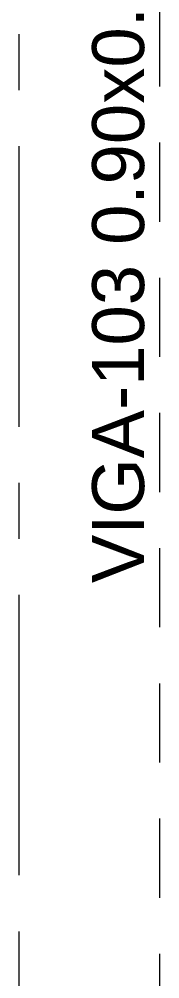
# Model space of a CAD drawing. Header units: inches. Extents: x -38 to 5698, y -33 to 92.
# Drawn here: x 115.82 to 116.07, y 14.065 to 15.777 of the extents above; entities that cross this region are included whole.
import ezdxf

# ---------------------------------------------------------------- set-up
doc = ezdxf.new("R2010")
doc.units = ezdxf.units.IN
doc.header["$MEASUREMENT"] = 0
doc.linetypes.add('Hidden Line', pattern=[0.195611, 0.141111, -0.0545])
doc.linetypes.add('Punto & Raya', pattern=[0.65, 0.5, -0.075, 0, -0.075])
for name, color, linetype in [('02 _ ARQ _ ALB _ Ejes Generales', 7, 'Continuous'), ('08 _ STR _ EXT _ 09 Vigas', 7, 'Continuous'), ('Notas - Etiquetas', 251, 'Continuous')]:
    doc.layers.add(name, color=color, linetype=linetype)
doc.styles.add('Estilo_Generado_4', font='swisse.ttf')

msp = doc.modelspace()

# ---------------------------------------------------------------- linework, layer by layer
at = {"layer": '02 _ ARQ _ ALB _ Ejes Generales', "color": 252, "linetype": 'Punto & Raya', "lineweight": 13}
msp.add_line((115.82, 3.05), (115.82, 44.9), dxfattribs=at)
at = {"layer": '08 _ STR _ EXT _ 09 Vigas', "color": 251, "linetype": 'Hidden Line', "lineweight": 13}
msp.add_line((116.07, 7.7), (116.07, 16.9), dxfattribs=at)

# ---------------------------------------------------------------- texts
at = {"layer": 'Notas - Etiquetas', "color": 8, "linetype": 'Continuous', "lineweight": 13, "insert": (116.0435, 14.7711), "char_height": 0.0925, "attachment_point": 7, "rotation": 90, "style": 'Estilo_Generado_4'}
msp.add_mtext('\\A1;{\\pql;\\fSwis721 Ex BT|b0|i0|c0|p34;VIGA-103\\fSwis721 Ex BT|b0|i0|c0|p34; \\fSwis721 Ex BT|b0|i0|c0|p34;0.90\\fSwis721 Ex BT|b0|i0|c0|p34;x\\fSwis721 Ex BT|b0|i0|c0|p34;0.50\\fSwis721 Ex BT|b0|i0|c0|p34;m}', dxfattribs=at)

doc.saveas('drawing.dxf')
